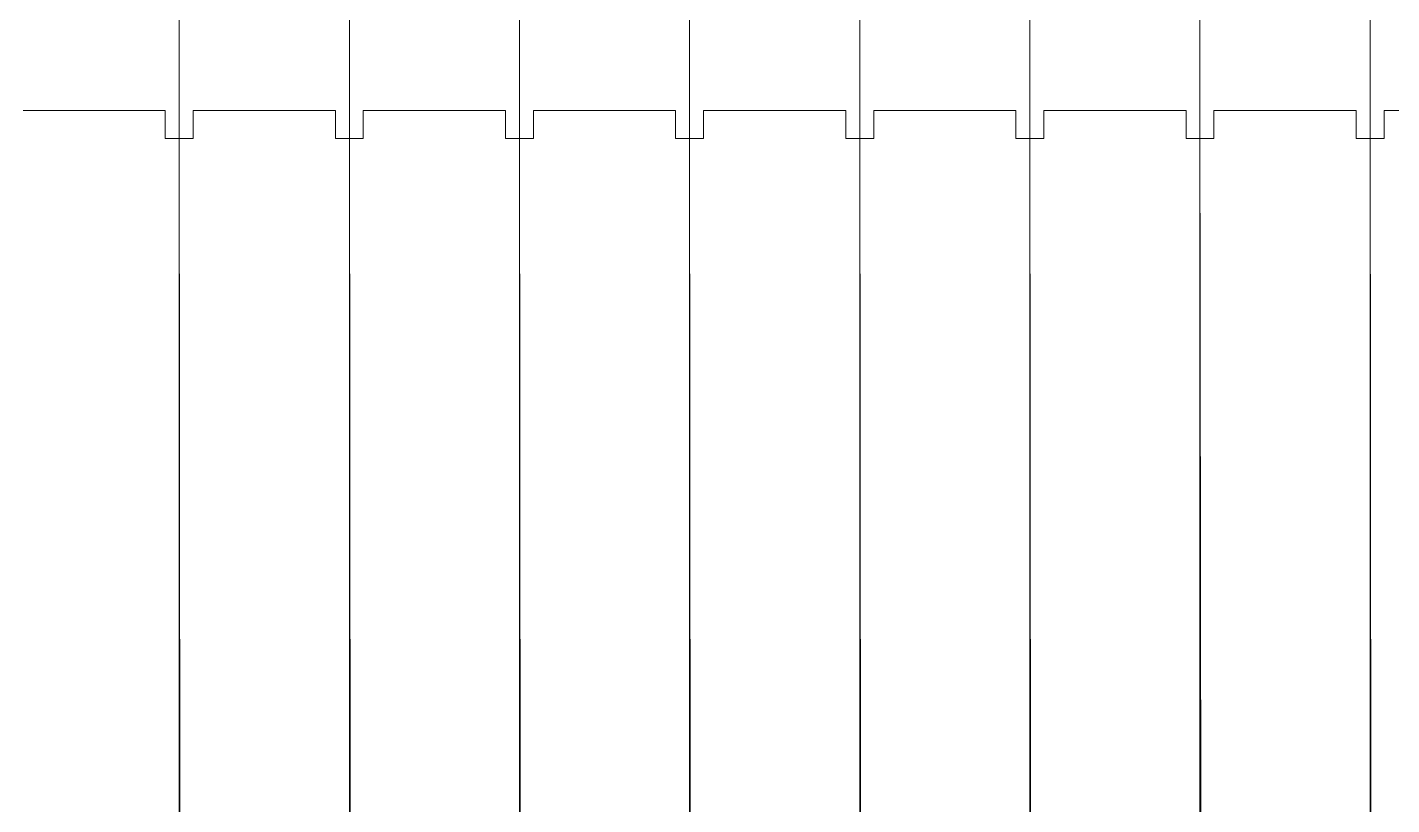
# Model space of a CAD drawing. Header units: millimetres. Extents: x 1359 to 3577, y 1336 to 3557.
# Drawn here: x 1808.72 to 1857.64, y 2548.72 to 2576.61 of the extents above; entities that cross this region are included whole.
import ezdxf

# ---------------------------------------------------------------- set-up
doc = ezdxf.new("R2010")
doc.units = ezdxf.units.MM
doc.layers.add('000-PI-Oprema', color=30, linetype='Continuous', lineweight=5)

msp = doc.modelspace()

# ---------------------------------------------------------------- linework, layer by layer
at = {"layer": '000-PI-Oprema', "color": 0, "linetype": 'ByBlock', "lineweight": 0}
for p, q in [((1814.165, 2574.322), (1814.165, 2584.672)), ((1814.165, 2574.322), (1814.165, 2584.672)), ((1814.165, 2574.322), (1814.165, 2584.672)), ((1814.165, 2574.322), (1814.165, 2584.672)), ((1820.265, 2574.322), (1820.265, 2584.672)), ((1820.265, 2574.322), (1820.265, 2584.672)), ((1820.265, 2574.322), (1820.265, 2584.672)), ((1820.265, 2574.322), (1820.265, 2584.672)), ((1826.365, 2574.322), (1826.365, 2584.672)), ((1826.365, 2574.322), (1826.365, 2584.672)), ((1826.365, 2574.322), (1826.365, 2584.672)), ((1826.365, 2574.322), (1826.365, 2584.672)), ((1832.465, 2574.322), (1832.465, 2584.672)), ((1832.465, 2574.322), (1832.465, 2584.672)), ((1832.465, 2574.322), (1832.465, 2584.672)), ((1832.465, 2574.322), (1832.465, 2584.672)), ((1838.565, 2574.322), (1838.565, 2584.672)), ((1838.565, 2574.322), (1838.565, 2584.672)), ((1838.565, 2574.322), (1838.565, 2584.672)), ((1838.565, 2574.322), (1838.565, 2584.672)), ((1844.665, 2574.322), (1844.665, 2584.672)), ((1844.665, 2574.322), (1844.665, 2584.672)), ((1844.665, 2574.322), (1844.665, 2584.672)), ((1844.665, 2574.322), (1844.665, 2584.672)), ((1850.765, 2574.322), (1850.765, 2584.672)), ((1850.765, 2574.322), (1850.765, 2584.672)), ((1850.765, 2574.322), (1850.765, 2584.672)), ((1850.765, 2574.322), (1850.765, 2584.672)), ((1856.865, 2574.322), (1856.865, 2584.672)), ((1856.865, 2574.322), (1856.865, 2584.672)), ((1856.865, 2574.322), (1856.865, 2584.672)), ((1856.865, 2574.322), (1856.865, 2584.672)), ((1814.19, 2548.121), (1814.165, 2574.322)), ((1814.19, 2548.121), (1814.165, 2574.322)), ((1814.165, 2572.622), (1814.165, 2574.322)), ((1814.165, 2572.622), (1814.165, 2574.322)), ((1820.29, 2548.121), (1820.265, 2574.322)), ((1820.29, 2548.121), (1820.265, 2574.322)), ((1820.265, 2572.622), (1820.265, 2574.322)), ((1820.265, 2572.622), (1820.265, 2574.322)), ((1826.39, 2548.121), (1826.365, 2574.322)), ((1826.39, 2548.121), (1826.365, 2574.322)), ((1826.365, 2572.622), (1826.365, 2574.322)), ((1826.365, 2572.622), (1826.365, 2574.322)), ((1832.49, 2548.121), (1832.465, 2574.322)), ((1832.49, 2548.121), (1832.465, 2574.322)), ((1832.465, 2572.622), (1832.465, 2574.322)), ((1832.465, 2572.622), (1832.465, 2574.322)), ((1838.59, 2548.121), (1838.565, 2574.322)), ((1838.59, 2548.121), (1838.565, 2574.322)), ((1838.565, 2572.622), (1838.565, 2574.322)), ((1838.565, 2572.622), (1838.565, 2574.322)), ((1844.69, 2548.121), (1844.665, 2574.322)), ((1844.69, 2548.121), (1844.665, 2574.322)), ((1844.665, 2572.622), (1844.665, 2574.322)), ((1844.665, 2572.622), (1844.665, 2574.322)), ((1850.79, 2548.121), (1850.765, 2574.322)), ((1850.79, 2548.121), (1850.765, 2574.322)), ((1850.765, 2572.622), (1850.765, 2574.322)), ((1850.765, 2572.622), (1850.765, 2574.322)), ((1856.865, 2572.622), (1856.865, 2574.322)), ((1856.865, 2572.622), (1856.865, 2574.322)), ((1856.89, 2548.121), (1856.865, 2574.322)), ((1856.89, 2548.121), (1856.865, 2574.322)), ((1808.565, 2573.622), (1813.665, 2573.622)), ((1813.665, 2573.622), (1813.665, 2573.622)), ((1813.665, 2573.622), (1813.665, 2572.622)), ((1814.165, 2573.672), (1814.165, 2573.672)), ((1814.165, 2573.672), (1814.165, 2573.672)), ((1814.165, 2573.672), (1814.165, 2573.672)), ((1814.165, 2573.672), (1814.165, 2573.672)), ((1814.665, 2573.622), (1819.765, 2573.622)), ((1814.665, 2573.622), (1814.665, 2573.622)), ((1814.665, 2573.622), (1814.665, 2572.622)), ((1819.765, 2573.622), (1819.765, 2573.622)), ((1819.765, 2573.622), (1819.765, 2572.622)), ((1820.265, 2573.672), (1820.265, 2573.672)), ((1820.265, 2573.672), (1820.265, 2573.672)), ((1820.265, 2573.672), (1820.265, 2573.672)), ((1820.265, 2573.672), (1820.265, 2573.672)), ((1820.765, 2573.622), (1825.865, 2573.622)), ((1820.765, 2573.622), (1820.765, 2573.622)), ((1820.765, 2573.622), (1820.765, 2572.622)), ((1825.865, 2573.622), (1825.865, 2573.622)), ((1825.865, 2573.622), (1825.865, 2572.622)), ((1826.365, 2573.672), (1826.365, 2573.672)), ((1826.365, 2573.672), (1826.365, 2573.672)), ((1826.365, 2573.672), (1826.365, 2573.672)), ((1826.365, 2573.672), (1826.365, 2573.672)), ((1826.865, 2573.622), (1831.965, 2573.622)), ((1826.865, 2573.622), (1826.865, 2573.622)), ((1826.865, 2573.622), (1826.865, 2572.622)), ((1831.965, 2573.622), (1831.965, 2573.622)), ((1831.965, 2573.622), (1831.965, 2572.622)), ((1832.465, 2573.672), (1832.465, 2573.672)), ((1832.465, 2573.672), (1832.465, 2573.672)), ((1832.465, 2573.672), (1832.465, 2573.672)), ((1832.465, 2573.672), (1832.465, 2573.672)), ((1832.965, 2573.622), (1838.065, 2573.622)), ((1832.965, 2573.622), (1832.965, 2573.622)), ((1832.965, 2573.622), (1832.965, 2572.622)), ((1838.065, 2573.622), (1838.065, 2573.622)), ((1838.065, 2573.622), (1838.065, 2572.622)), ((1838.565, 2573.672), (1838.565, 2573.672)), ((1838.565, 2573.672), (1838.565, 2573.672)), ((1838.565, 2573.672), (1838.565, 2573.672)), ((1838.565, 2573.672), (1838.565, 2573.672)), ((1839.065, 2573.622), (1844.165, 2573.622)), ((1839.065, 2573.622), (1839.065, 2573.622)), ((1839.065, 2573.622), (1839.065, 2572.622)), ((1844.165, 2573.622), (1844.165, 2573.622)), ((1844.165, 2573.622), (1844.165, 2572.622)), ((1844.665, 2573.672), (1844.665, 2573.672)), ((1844.665, 2573.672), (1844.665, 2573.672)), ((1844.665, 2573.672), (1844.665, 2573.672)), ((1844.665, 2573.672), (1844.665, 2573.672)), ((1845.165, 2573.622), (1850.265, 2573.622)), ((1845.165, 2573.622), (1845.165, 2573.622)), ((1845.165, 2573.622), (1845.165, 2572.622)), ((1850.265, 2573.622), (1850.265, 2573.622)), ((1850.265, 2573.622), (1850.265, 2572.622)), ((1850.765, 2573.672), (1850.765, 2573.672)), ((1850.765, 2573.672), (1850.765, 2573.672)), ((1850.765, 2573.672), (1850.765, 2573.672)), ((1850.765, 2573.672), (1850.765, 2573.672)), ((1851.265, 2573.622), (1856.365, 2573.622)), ((1851.265, 2573.622), (1851.265, 2573.622)), ((1851.265, 2573.622), (1851.265, 2572.622)), ((1856.365, 2573.622), (1856.365, 2573.622)), ((1856.365, 2573.622), (1856.365, 2572.622)), ((1856.865, 2573.672), (1856.865, 2573.672)), ((1856.865, 2573.672), (1856.865, 2573.672)), ((1856.865, 2573.672), (1856.865, 2573.672)), ((1856.865, 2573.672), (1856.865, 2573.672)), ((1857.365, 2573.622), (1862.465, 2573.622)), ((1857.365, 2573.622), (1857.365, 2573.622)), ((1857.365, 2573.622), (1857.365, 2572.622)), ((1814.165, 2572.872), (1814.165, 2572.872)), ((1814.165, 2572.872), (1814.165, 2572.872)), ((1814.165, 2572.872), (1814.165, 2572.872)), ((1814.165, 2572.872), (1814.165, 2572.872)), ((1820.265, 2572.872), (1820.265, 2572.872)), ((1820.265, 2572.872), (1820.265, 2572.872)), ((1820.265, 2572.872), (1820.265, 2572.872)), ((1820.265, 2572.872), (1820.265, 2572.872)), ((1826.365, 2572.872), (1826.365, 2572.872)), ((1826.365, 2572.872), (1826.365, 2572.872)), ((1826.365, 2572.872), (1826.365, 2572.872)), ((1826.365, 2572.872), (1826.365, 2572.872)), ((1832.465, 2572.872), (1832.465, 2572.872)), ((1832.465, 2572.872), (1832.465, 2572.872)), ((1832.465, 2572.872), (1832.465, 2572.872)), ((1832.465, 2572.872), (1832.465, 2572.872)), ((1838.565, 2572.872), (1838.565, 2572.872)), ((1838.565, 2572.872), (1838.565, 2572.872)), ((1838.565, 2572.872), (1838.565, 2572.872)), ((1838.565, 2572.872), (1838.565, 2572.872)), ((1844.665, 2572.872), (1844.665, 2572.872)), ((1844.665, 2572.872), (1844.665, 2572.872)), ((1844.665, 2572.872), (1844.665, 2572.872)), ((1844.665, 2572.872), (1844.665, 2572.872)), ((1850.765, 2572.872), (1850.765, 2572.872)), ((1850.765, 2572.872), (1850.765, 2572.872)), ((1850.765, 2572.872), (1850.765, 2572.872)), ((1850.765, 2572.872), (1850.765, 2572.872)), ((1856.865, 2572.872), (1856.865, 2572.872)), ((1856.865, 2572.872), (1856.865, 2572.872)), ((1856.865, 2572.872), (1856.865, 2572.872)), ((1856.865, 2572.872), (1856.865, 2572.872)), ((1813.665, 2572.622), (1813.665, 2572.622)), ((1814.165, 2572.622), (1813.665, 2572.622)), ((1814.165, 2572.622), (1814.165, 2572.622)), ((1814.665, 2572.622), (1814.165, 2572.622)), ((1814.165, 2572.622), (1814.165, 2572.622)), ((1814.165, 2572.622), (1814.165, 2572.622)), ((1814.165, 2572.622), (1814.165, 2546.322)), ((1814.165, 2572.622), (1814.165, 2572.622)), ((1814.165, 2572.622), (1814.165, 2546.322)), ((1814.665, 2572.622), (1814.665, 2572.622)), ((1819.765, 2572.622), (1819.765, 2572.622)), ((1820.265, 2572.622), (1819.765, 2572.622)), ((1820.265, 2572.622), (1820.265, 2572.622)), ((1820.765, 2572.622), (1820.265, 2572.622)), ((1820.265, 2572.622), (1820.265, 2572.622)), ((1820.265, 2572.622), (1820.265, 2572.622)), ((1820.265, 2572.622), (1820.265, 2546.322)), ((1820.265, 2572.622), (1820.265, 2572.622)), ((1820.265, 2572.622), (1820.265, 2546.322)), ((1820.765, 2572.622), (1820.765, 2572.622)), ((1825.865, 2572.622), (1825.865, 2572.622)), ((1826.365, 2572.622), (1825.865, 2572.622)), ((1826.365, 2572.622), (1826.365, 2572.622)), ((1826.865, 2572.622), (1826.365, 2572.622)), ((1826.365, 2572.622), (1826.365, 2572.622)), ((1826.365, 2572.622), (1826.365, 2572.622)), ((1826.365, 2572.622), (1826.365, 2546.322)), ((1826.365, 2572.622), (1826.365, 2572.622)), ((1826.365, 2572.622), (1826.365, 2546.322)), ((1826.865, 2572.622), (1826.865, 2572.622)), ((1831.965, 2572.622), (1831.965, 2572.622)), ((1832.465, 2572.622), (1831.965, 2572.622)), ((1832.465, 2572.622), (1832.465, 2572.622)), ((1832.965, 2572.622), (1832.465, 2572.622)), ((1832.465, 2572.622), (1832.465, 2572.622)), ((1832.465, 2572.622), (1832.465, 2572.622)), ((1832.465, 2572.622), (1832.465, 2546.322)), ((1832.465, 2572.622), (1832.465, 2572.622)), ((1832.465, 2572.622), (1832.465, 2546.322)), ((1832.965, 2572.622), (1832.965, 2572.622)), ((1838.065, 2572.622), (1838.065, 2572.622)), ((1838.565, 2572.622), (1838.065, 2572.622)), ((1838.565, 2572.622), (1838.565, 2572.622)), ((1839.065, 2572.622), (1838.565, 2572.622)), ((1838.565, 2572.622), (1838.565, 2572.622)), ((1838.565, 2572.622), (1838.565, 2572.622)), ((1838.565, 2572.622), (1838.565, 2546.322)), ((1838.565, 2572.622), (1838.565, 2572.622)), ((1838.565, 2572.622), (1838.565, 2546.322)), ((1839.065, 2572.622), (1839.065, 2572.622)), ((1844.165, 2572.622), (1844.165, 2572.622)), ((1844.665, 2572.622), (1844.165, 2572.622)), ((1844.665, 2572.622), (1844.665, 2572.622)), ((1845.165, 2572.622), (1844.665, 2572.622)), ((1844.665, 2572.622), (1844.665, 2572.622)), ((1844.665, 2572.622), (1844.665, 2572.622)), ((1844.665, 2572.622), (1844.665, 2546.322)), ((1844.665, 2572.622), (1844.665, 2572.622)), ((1844.665, 2572.622), (1844.665, 2546.322)), ((1845.165, 2572.622), (1845.165, 2572.622)), ((1850.265, 2572.622), (1850.265, 2572.622)), ((1850.765, 2572.622), (1850.265, 2572.622)), ((1850.765, 2572.622), (1850.765, 2572.622)), ((1851.265, 2572.622), (1850.765, 2572.622)), ((1850.765, 2572.622), (1850.765, 2572.622)), ((1850.765, 2572.622), (1850.765, 2572.622)), ((1850.765, 2572.622), (1850.765, 2546.322)), ((1850.765, 2572.622), (1850.765, 2572.622)), ((1850.765, 2572.622), (1850.765, 2546.322)), ((1851.265, 2572.622), (1851.265, 2572.622)), ((1856.365, 2572.622), (1856.365, 2572.622)), ((1856.865, 2572.622), (1856.365, 2572.622)), ((1856.865, 2572.622), (1856.865, 2572.622)), ((1856.865, 2572.622), (1856.865, 2546.322)), ((1856.865, 2572.622), (1856.865, 2572.622)), ((1856.865, 2572.622), (1856.865, 2546.322)), ((1856.865, 2572.622), (1856.865, 2572.622)), ((1857.365, 2572.622), (1856.865, 2572.622)), ((1856.865, 2572.622), (1856.865, 2572.622)), ((1857.365, 2572.622), (1857.365, 2572.622)), ((1814.165, 2571.912), (1814.165, 2571.912)), ((1814.165, 2571.912), (1814.165, 2571.912)), ((1814.165, 2571.912), (1814.165, 2571.912)), ((1814.165, 2571.912), (1814.165, 2571.912)), ((1820.265, 2571.912), (1820.265, 2571.912)), ((1820.265, 2571.912), (1820.265, 2571.912)), ((1820.265, 2571.912), (1820.265, 2571.912)), ((1820.265, 2571.912), (1820.265, 2571.912)), ((1826.365, 2571.912), (1826.365, 2571.912)), ((1826.365, 2571.912), (1826.365, 2571.912)), ((1826.365, 2571.912), (1826.365, 2571.912)), ((1826.365, 2571.912), (1826.365, 2571.912)), ((1832.465, 2571.912), (1832.465, 2571.912)), ((1832.465, 2571.912), (1832.465, 2571.912)), ((1832.465, 2571.912), (1832.465, 2571.912)), ((1832.465, 2571.912), (1832.465, 2571.912)), ((1838.565, 2571.912), (1838.565, 2571.912)), ((1838.565, 2571.912), (1838.565, 2571.912)), ((1838.565, 2571.912), (1838.565, 2571.912)), ((1838.565, 2571.912), (1838.565, 2571.912)), ((1844.665, 2571.912), (1844.665, 2571.912)), ((1844.665, 2571.912), (1844.665, 2571.912)), ((1844.665, 2571.912), (1844.665, 2571.912)), ((1844.665, 2571.912), (1844.665, 2571.912)), ((1850.765, 2571.912), (1850.765, 2571.912)), ((1850.765, 2571.912), (1850.765, 2571.912)), ((1850.765, 2571.912), (1850.765, 2571.912)), ((1850.765, 2571.912), (1850.765, 2571.912)), ((1856.865, 2571.912), (1856.865, 2571.912)), ((1856.865, 2571.912), (1856.865, 2571.912)), ((1856.865, 2571.912), (1856.865, 2571.912)), ((1856.865, 2571.912), (1856.865, 2571.912))]:
    msp.add_line(p, q, dxfattribs=at)

doc.saveas('drawing.dxf')
